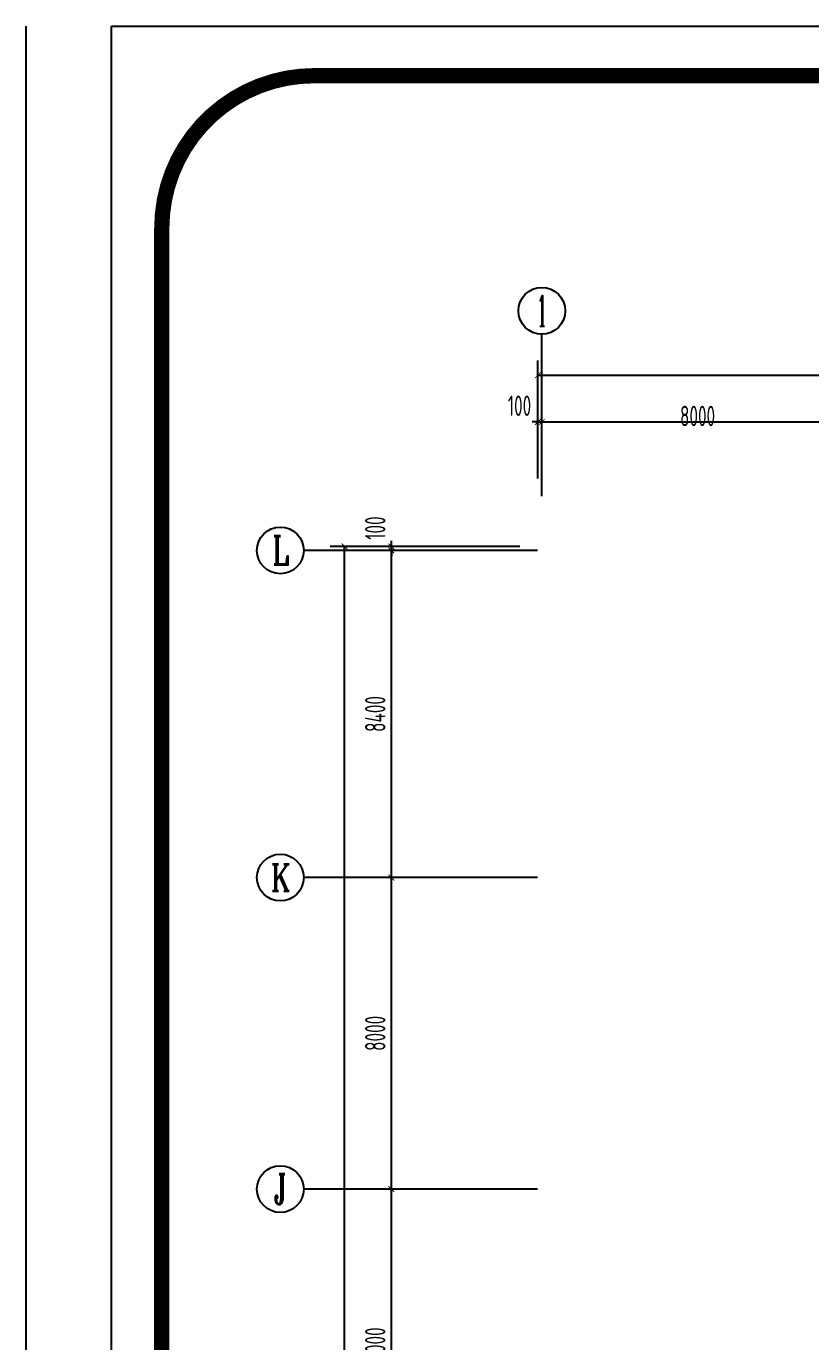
# Model space of a CAD drawing. Header units: inches. Extents: x -584 to 1446124, y -108140 to 99637.
# Drawn here: x 1309996 to 1330139, y 65862 to 99637 of the extents above; entities that cross this region are included whole.
import ezdxf
from ezdxf.enums import TextEntityAlignment as Align

# ---------------------------------------------------------------- set-up
doc = ezdxf.new("R2010")
doc.units = ezdxf.units.IN
doc.header["$MEASUREMENT"] = 0
for name, color, linetype in [('AXIS', 3, 'Continuous'), ('AXIS_TEXT', 7, 'Continuous'), ('外框', 7, 'Continuous')]:
    doc.layers.add(name, color=color, linetype=linetype)
doc.styles.add('_TCH_AXIS', font='COMPLEX', dxfattribs={"bigfont": 'GBCBIG'})
doc.styles.add('_TCH_DIM_T3', font='TSSDENG', dxfattribs={"width": 0.64, "bigfont": 'TSSDCHN'})
doc.styles.add('COMPLEX', font='stylu.ttf')
doc.dimstyles.new('_TCH_ARCH&&150', dxfattribs={"dimtxt": 525, "dimasz": 150, "dimexe": 375, "dimexo": 450, "dimgap": 150, "dimtad": 1, "dimdec": 0, "dimzin": 0, "dimdsep": 46, "dimtxsty": '_TCH_DIM_T3', "dimblk": 'ARCHTICK', "dimcen": 0.09, "dimclrt": 7, "dimazin": 2, "dimtfac": 1, "dimtdec": 0, "dimtix": 1, "dimtmove": 2, "dimatfit": 3, "dimfxl": 0, "dimtolj": 1, "dimtzin": 0, "dimarcsym": 0})

# ---------------------------------------------------------------- blocks, each defined once
blk = doc.blocks.new('_ArchTick')
at = {"color": 0, "linetype": 'ByBlock', "const_width": 0.15}
blk.add_lwpolyline([(-0.5, -0.5), (0.5, 0.5)], dxfattribs=at)
blk = doc.blocks.new('*D68')
at = {"layer": 'AXIS', "color": 0, "lineweight": -2, "transparency": 16777216}
for p, q in [((1322670, 69779), (1318995, 69779)), ((1319370, 61779), (1319370, 69779)), ((1322670, 61779), (1318995, 61779))]:
    blk.add_line(p, q, dxfattribs=at)
at = {"layer": 'Defpoints', "color": 0, "transparency": 16777216}
for p in [(1319370, 69779), (1323120, 69779), (1323120, 61779)]:
    blk.add_point(p, dxfattribs=at)
at = {"layer": 'AXIS', "color": 0, "lineweight": -2, "transparency": 16777216, "xscale": 150, "yscale": 150, "zscale": 150}
for p, rotation in [((1319370, 69779), 90), ((1319370, 61779), 270)]:
    blk.add_blockref('_ArchTick', p, dxfattribs=dict(at, rotation=rotation))
at = {"layer": 'AXIS', "color": 7, "transparency": 16777216, "insert": (1318957, 65779), "char_height": 525, "attachment_point": 5, "rotation": 90, "style": '_TCH_DIM_T3'}
blk.add_mtext('\\A1;8000', dxfattribs=at)
blk = doc.blocks.new('*D69')
at = {"layer": 'AXIS', "color": 0, "lineweight": -2, "transparency": 16777216}
for p, q in [((1322670, 77779), (1318995, 77779)), ((1319370, 69779), (1319370, 77779)), ((1322670, 69779), (1318995, 69779))]:
    blk.add_line(p, q, dxfattribs=at)
at = {"layer": 'Defpoints', "color": 0, "transparency": 16777216}
for p in [(1319370, 77779), (1323120, 77779), (1323120, 69779)]:
    blk.add_point(p, dxfattribs=at)
at = {"layer": 'AXIS', "color": 0, "lineweight": -2, "transparency": 16777216, "xscale": 150, "yscale": 150, "zscale": 150}
for p, rotation in [((1319370, 77779), 90), ((1319370, 69779), 270)]:
    blk.add_blockref('_ArchTick', p, dxfattribs=dict(at, rotation=rotation))
at = {"layer": 'AXIS', "color": 7, "transparency": 16777216, "insert": (1318957, 73779), "char_height": 525, "attachment_point": 5, "rotation": 90, "style": '_TCH_DIM_T3'}
blk.add_mtext('\\A1;8000', dxfattribs=at)
blk = doc.blocks.new('*D70')
at = {"layer": 'AXIS', "color": 0, "lineweight": -2, "transparency": 16777216}
for p, q in [((1322670, 86179), (1318995, 86179)), ((1319370, 77779), (1319370, 86179)), ((1322670, 77779), (1318995, 77779))]:
    blk.add_line(p, q, dxfattribs=at)
at = {"layer": 'Defpoints', "color": 0, "transparency": 16777216}
for p in [(1319370, 86179), (1323120, 86179), (1323120, 77779)]:
    blk.add_point(p, dxfattribs=at)
at = {"layer": 'AXIS', "color": 0, "lineweight": -2, "transparency": 16777216, "xscale": 150, "yscale": 150, "zscale": 150}
for p, rotation in [((1319370, 86179), 90), ((1319370, 77779), 270)]:
    blk.add_blockref('_ArchTick', p, dxfattribs=dict(at, rotation=rotation))
at = {"layer": 'AXIS', "color": 7, "transparency": 16777216, "insert": (1318957, 81979), "char_height": 525, "attachment_point": 5, "rotation": 90, "style": '_TCH_DIM_T3'}
blk.add_mtext('\\A1;8400', dxfattribs=at)
blk = doc.blocks.new('*D71')
at = {"layer": 'AXIS', "color": 0, "lineweight": -2, "transparency": 16777216}
for p, q in [((1322670, 86279), (1318995, 86279)), ((1322670, 86179), (1318995, 86179)), ((1319370, 86279), (1319370, 86429)), ((1319370, 86179), (1319370, 86279)), ((1319370, 86179), (1319370, 86029))]:
    blk.add_line(p, q, dxfattribs=at)
at = {"layer": 'Defpoints', "color": 0, "transparency": 16777216}
for p in [(1319370, 86279), (1323120, 86279), (1323120, 86179)]:
    blk.add_point(p, dxfattribs=at)
at = {"layer": 'AXIS', "color": 0, "lineweight": -2, "transparency": 16777216, "xscale": 150, "yscale": 150, "zscale": 150}
for p, rotation in [((1319370, 86279), 270), ((1319370, 86179), 90)]:
    blk.add_blockref('_ArchTick', p, dxfattribs=dict(at, rotation=rotation))
at = {"layer": 'AXIS', "color": 7, "transparency": 16777216, "insert": (1318957, 86753), "char_height": 525, "attachment_point": 5, "rotation": 90, "style": '_TCH_DIM_T3'}
blk.add_mtext('\\A1;100', dxfattribs=at)
blk = doc.blocks.new('*D72')
at = {"layer": 'AXIS', "color": 0, "lineweight": -2, "transparency": 16777216}
for p, q in [((1322670, 86279), (1317795, 86279)), ((1318170, 12279), (1318170, 86279)), ((1322670, 12279), (1317795, 12279))]:
    blk.add_line(p, q, dxfattribs=at)
at = {"layer": 'Defpoints', "color": 0, "transparency": 16777216}
for p in [(1318170, 86279), (1323120, 86279), (1323120, 12279)]:
    blk.add_point(p, dxfattribs=at)
at = {"layer": 'AXIS', "color": 0, "lineweight": -2, "transparency": 16777216, "xscale": 150, "yscale": 150, "zscale": 150}
for p, rotation in [((1318170, 86279), 90), ((1318170, 12279), 270)]:
    blk.add_blockref('_ArchTick', p, dxfattribs=dict(at, rotation=rotation))
at = {"layer": 'AXIS', "color": 7, "transparency": 16777216, "insert": (1317757, 49279), "char_height": 525, "attachment_point": 5, "rotation": 90, "style": '_TCH_DIM_T3'}
blk.add_mtext('\\A1;74000', dxfattribs=at)
blk = doc.blocks.new('*D73')
at = {"layer": 'AXIS', "color": 0, "lineweight": -2, "transparency": 16777216}
for p, q in [((1323134, 88026), (1323134, 89856)), ((1323234, 88026), (1323234, 89856)), ((1323134, 89481), (1322984, 89481)), ((1323134, 89481), (1323234, 89481)), ((1323234, 89481), (1323384, 89481))]:
    blk.add_line(p, q, dxfattribs=at)
at = {"layer": 'Defpoints', "color": 0, "transparency": 16777216}
for p in [(1323234, 89481), (1323134, 87576), (1323234, 87576)]:
    blk.add_point(p, dxfattribs=at)
at = {"layer": 'AXIS', "color": 0, "lineweight": -2, "transparency": 16777216, "xscale": 150, "yscale": 150, "zscale": 150}
blk.add_blockref('_ArchTick', (1323134, 89481), dxfattribs=at)
at = {"layer": 'AXIS', "color": 0, "lineweight": -2, "transparency": 16777216, "xscale": 150, "yscale": 150, "zscale": 150, "rotation": 180}
blk.add_blockref('_ArchTick', (1323234, 89481), dxfattribs=at)
at = {"layer": 'AXIS', "color": 7, "transparency": 16777216, "insert": (1322661, 89894), "char_height": 525, "attachment_point": 5, "style": '_TCH_DIM_T3'}
blk.add_mtext('\\A1;100', dxfattribs=at)
blk = doc.blocks.new('*D74')
at = {"layer": 'AXIS', "color": 0, "lineweight": -2, "transparency": 16777216}
for p, q in [((1323234, 88026), (1323234, 89856)), ((1331234, 88026), (1331234, 89856)), ((1323234, 89481), (1331234, 89481))]:
    blk.add_line(p, q, dxfattribs=at)
at = {"layer": 'Defpoints', "color": 0, "transparency": 16777216}
for p in [(1331234, 89481), (1323234, 87576), (1331234, 87576)]:
    blk.add_point(p, dxfattribs=at)
at = {"layer": 'AXIS', "color": 0, "lineweight": -2, "transparency": 16777216, "xscale": 150, "yscale": 150, "zscale": 150, "rotation": 180}
blk.add_blockref('_ArchTick', (1323234, 89481), dxfattribs=at)
at = {"layer": 'AXIS', "color": 0, "lineweight": -2, "transparency": 16777216, "xscale": 150, "yscale": 150, "zscale": 150}
blk.add_blockref('_ArchTick', (1331234, 89481), dxfattribs=at)
at = {"layer": 'AXIS', "color": 7, "transparency": 16777216, "insert": (1327234, 89631), "char_height": 525, "attachment_point": 5, "style": '_TCH_DIM_T3'}
blk.add_mtext('\\A1;8000', dxfattribs=at)
blk = doc.blocks.new('*D84')
at = {"layer": 'AXIS', "color": 0, "lineweight": -2, "transparency": 16777216}
for p, q in [((1323134, 88026), (1323134, 91056)), ((1403434, 88026), (1403434, 91056)), ((1323134, 90681), (1403434, 90681))]:
    blk.add_line(p, q, dxfattribs=at)
at = {"layer": 'Defpoints', "color": 0, "transparency": 16777216}
for p in [(1403434, 90681), (1323134, 87576), (1403434, 87576)]:
    blk.add_point(p, dxfattribs=at)
at = {"layer": 'AXIS', "color": 0, "lineweight": -2, "transparency": 16777216, "xscale": 150, "yscale": 150, "zscale": 150, "rotation": 180}
blk.add_blockref('_ArchTick', (1323134, 90681), dxfattribs=at)
at = {"layer": 'AXIS', "color": 0, "lineweight": -2, "transparency": 16777216, "xscale": 150, "yscale": 150, "zscale": 150}
blk.add_blockref('_ArchTick', (1403434, 90681), dxfattribs=at)
at = {"layer": 'AXIS', "color": 7, "transparency": 16777216, "insert": (1363284, 90831), "char_height": 525, "attachment_point": 5, "style": '_TCH_DIM_T3'}
blk.add_mtext('\\A1;80300', dxfattribs=at)
blk = doc.blocks.new('_AXISO')
blk.add_circle((0, 0), 0.5)
at = {"layer": 'AXIS_TEXT', "style": 'COMPLEX', "width": 1.041667}
blk.add_attdef('A', text='', height=0.56, dxfattribs=at).set_placement((-0.25, -0.28), (0.25, -0.28), align=Align.FIT)

msp = doc.modelspace()

# ---------------------------------------------------------------- linework, layer by layer
at = {"layer": 'AXIS'}
for p, q in [((1323234.2, 87576.3), (1323234.2, 91731.2)), ((1323119.5, 86179.5), (1317119.5, 86179.5)), ((1323119.5, 77779.5), (1317119.5, 77779.5)), ((1323119.5, 69779.5), (1317119.5, 69779.5))]:
    msp.add_line(p, q, dxfattribs=at)
at = {"layer": '外框', "lineweight": -2}
for p, q in [((1309995.5, 5887.4), (1309995.5, 99636.8)), ((1312186.2, 99636.8), (1446123.6, 99636.8)), ((1312186.2, 5779.8), (1312186.2, 99636.8))]:
    msp.add_line(p, q, dxfattribs=at)
at = {"layer": '外框', "lineweight": -2, "const_width": 391.5}
msp.add_lwpolyline([(1317389.8, 7015.2), (1440720.9, 7015.2, 0.4142136), (1444636.1, 10930.4), (1444636.1, 94453.3, 0.4142136), (1440720.9, 98368.5), (1317389.8, 98368.5, 0.4142136), (1313474.6, 94453.3), (1313474.6, 10930.4, 0.4142136)], format="xyb", close=True, dxfattribs=at)

# ---------------------------------------------------------------- block references
at = {"layer": 'AXIS'}
ref = msp.add_blockref('_AXISO', (1323234.2, 92331.2), dxfattribs=dict(at, xscale=1200, yscale=1200, zscale=1200))
ref.add_attrib('A', '1', dxfattribs={"layer": 'AXIS_TEXT', "height": 794.6, "style": '_TCH_AXIS', "width": 0.8}).set_placement((1323098, 91933.9), (1323370.4, 91933.9), align=Align.FIT)
ref = msp.add_blockref('_AXISO', (1316519.5, 86179.5), dxfattribs=dict(at, xscale=1200, yscale=1200, zscale=1200))
ref.add_attrib('A', 'L', dxfattribs={"layer": 'AXIS_TEXT', "height": 729.3, "style": '_TCH_AXIS', "width": 0.8}).set_placement((1316311.2, 85814.8), (1316727.9, 85814.8), align=Align.FIT)
ref = msp.add_blockref('_AXISO', (1316519.5, 77779.5), dxfattribs=dict(at, xscale=1200, yscale=1200, zscale=1200))
ref.add_attrib('A', 'K', dxfattribs={"layer": 'AXIS_TEXT', "height": 680.5, "style": '_TCH_AXIS', "width": 0.8}).set_placement((1316273.3, 77439.3), (1316765.8, 77439.3), align=Align.FIT)
ref = msp.add_blockref('_AXISO', (1316519.5, 69779.5), dxfattribs=dict(at, xscale=1200, yscale=1200, zscale=1200))
ref.add_attrib('A', 'J', dxfattribs={"layer": 'AXIS_TEXT', "height": 774.7, "style": '_TCH_AXIS', "width": 0.8}).set_placement((1316357.2, 69392.1), (1316681.9, 69392.1), align=Align.FIT)

# ---------------------------------------------------------------- dimensions: what is measured, and where the dimension line sits
for p1, p2, distance, picture, middle in [((1323134.2, 87576.3), (1403434.2, 87576.3), 3104.8, '*D84', (1363284.2, 90831.2)), ((1323234.2, 87576.3), (1331234.2, 87576.3), 1904.8, '*D74', (1327234.2, 89631.2)), ((1323119.5, 12279.5), (1323119.5, 86279.5), 4950, '*D72', (1317757, 49279.5)), ((1323119.5, 77779.5), (1323119.5, 86179.5), 3750, '*D70', (1318957, 81979.5)), ((1323119.5, 69779.5), (1323119.5, 77779.5), 3750, '*D69', (1318957, 73779.5)), ((1323119.5, 61779.5), (1323119.5, 69779.5), 3750, '*D68', (1318957, 65779.5))]:
    dim = msp.add_aligned_dim(p1=p1, p2=p2, distance=distance, dimstyle='_TCH_ARCH&&150', dxfattribs=at)
    dim.commit()
    dim.dimension.update_dxf_attribs({"geometry": picture, "text_midpoint": middle})
for base, p1, p2, angle, picture, middle in [((1323234.2, 89481.2), (1323134.2, 87576.3), (1323234.2, 87576.3), 360, '*D73', (1322661.1, 89893.7)), ((1319369.5, 86279.5), (1323119.5, 86179.5), (1323119.5, 86279.5), 90, '*D71', (1318957, 86752.6))]:
    dim = msp.add_linear_dim(base=base, p1=p1, p2=p2, angle=angle, dimstyle='_TCH_ARCH&&150', dxfattribs=at)
    dim.commit()
    dim.dimension.update_dxf_attribs({"geometry": picture, "text_midpoint": middle, "dimtype": 161})

doc.saveas('drawing.dxf')
